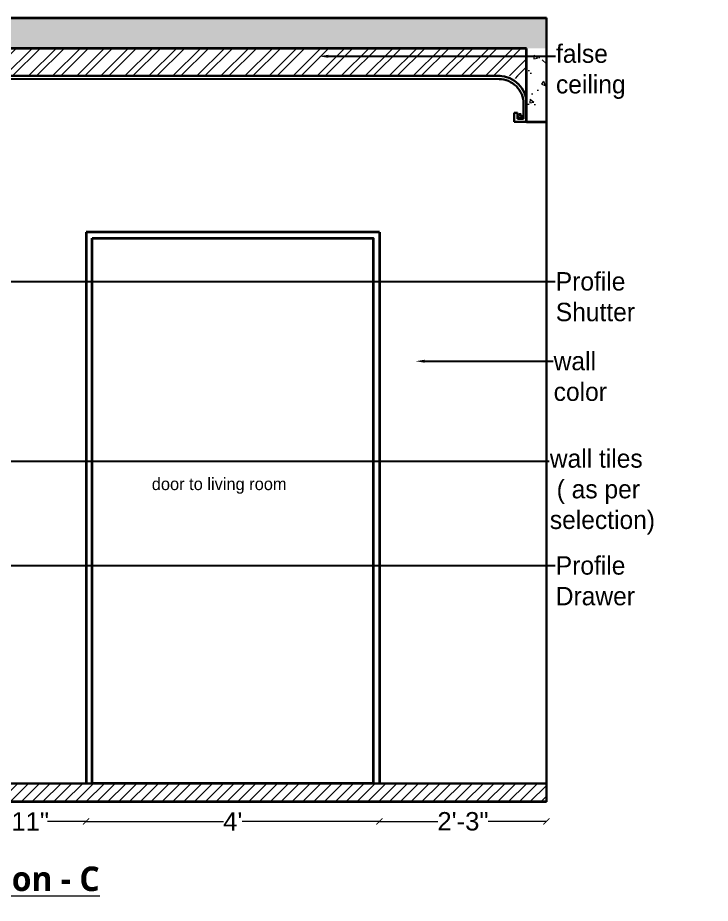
# Model space of a CAD drawing. Header units: inches. Extents: x 3324238 to 135265466, y -1036581 to 20094598.
# Drawn here: x 3356089.5 to 3356202.5, y -519178.2 to -519033.6 of the extents above; entities that cross this region are included whole.
import ezdxf
from ezdxf import colors
from ezdxf.entities.mleader import LeaderData, LeaderLine
from ezdxf.math import Vec2, Vec3

# ---------------------------------------------------------------- set-up
doc = ezdxf.new("R2010")
doc.units = ezdxf.units.IN
doc.header["$MEASUREMENT"] = 0
doc.header["$PDMODE"] = 3
doc.linetypes.add('00 . GROUND FLOOR$0$DASHED', pattern=[0.75, 0.5, -0.25])
for name, color, linetype, lineweight in [('dim05', 1, 'Continuous', 13), ('Flooring', 253, 'Continuous', 30), ('FURNITURE', 32, 'Continuous', 13), ('FURNITURE-1', 251, 'Continuous', 5), ('Labelling', 1, 'Continuous', 25), ('wall', 7, 'Continuous', 30)]:
    doc.layers.add(name, color=color, linetype=linetype, lineweight=lineweight)
doc.layers.add('FALCE CEILING', color=7, linetype='Continuous', lineweight=30, true_color=0xd1009d)
doc.layers.add('hatch', color=253, linetype='Continuous', lineweight=0, transparency=0.4)
doc.layers.add('str coll', color=6, linetype='Continuous')
doc.styles.get("Standard").update_dxf_attribs({"font": 'GOTHIC.TTF'})
doc.styles.add('The Thakors 3 inches', font='arial.ttf', dxfattribs={"height": 3})
doc.dimstyles.new('The Thakors 3 inches', dxfattribs={"dimtxt": 3, "dimasz": 1, "dimexe": 0.17999267578125, "dimexo": 0.0625, "dimgap": 0.089996337890625, "dimtad": 0, "dimzin": 0, "dimdsep": 46, "dimlunit": 4, "dimtxsty": 'The Thakors 3 inches', "dimblk": 'ARCHTICK', "dimcen": 0.089996337890625, "dimclrd": 5, "dimclre": 5, "dimclrt": 1, "dimadec": 0, "dimazin": 0, "dimtfac": 0.79998779296875, "dimtofl": 0, "dimtmove": 1, "dimatfit": 3, "dimfxl": 1, "dimtolj": 1, "dimtzin": 0, "dimlwd": 5, "dimlwe": 13, "dimarcsym": 0})
pattern_1 = [(320, (3717.112664424349, 226.9863982740208), (-0.6275213498259522, -7.172601826007535), [0.75, -8.25]), (265, (3717.112664424349, 226.9863982740208), (7.521921337000118, 1.387513336129999), [0.6, -6.6]), (10.45144445999999, (3717.060370984487, 226.3886814640136), (6.894399909686293, -5.78508846727112), [0.63740192, -7.01142112]), (316.1842, (3719.112664424349, 226.9863982740208), (-1.655192807930767, -10.67241330671572), [1.125, -12.375]), (6.635635489999989, (3718.974731354509, 226.0970308239921), (9.741186007745503, -9.346619456742285), [0.95610342, -10.5171376]), (261.18416399, (3719.112664424349, 226.9863982740208), (9.7411860026999, -9.346619450547733), [0.9, -9.90000001]), (291, (3718.612664424349, 225.9863982740208), (-4.026188906653389, -5.969070521184616), [0.75, -8.25]), (236, (3718.612664424349, 225.9863982740208), (7.25150045046853, -2.433153319215819), [0.6, -6.6]), (341.4514447399999, (3718.277148684487, 225.4889757340425), (3.225311528063537, -8.402223767299711), [0.6374019000000001, -7.01142112]), (307.5, (3717.112664424349, 226.9863982740208), (3.328938538313115, -0.1215985531729072), [0, -6.519999999999988, 0, -6.699999999999989, 0, -6.624999999999988]), (277.5, (3717.112664424349, 226.9863982740208), (3.944117118823602, -2.630695374421486), [0, -3.82, 0, -6.37, 0, -2.525]), (237.5, (3717.112664424349, 229.2163982740021), (-0.2255487173437984, -5.33822436172409), [0, -2.5, 0, -7.8, 0, -10.35]), (227.5, (3717.112664424349, 230.2163982740021), (1.001049823323176, -5.831861693423862), [0, -3.249999999999994, 0, -5.179999999999988, 0, -7.349999999999988])]

# ---------------------------------------------------------------- blocks, each defined once
blk = doc.blocks.new('_ArchTick')
at = {"color": 0, "linetype": 'ByBlock', "const_width": 0.15}
blk.add_lwpolyline([(-0.5, -0.5), (0.5, 0.5)], dxfattribs=at)
blk = doc.blocks.new('*D296')
at = {"layer": 'Defpoints', "color": 0, "lineweight": 30, "ltscale": 4, "transparency": 16777216}
for p in [(3356100.610951114, -519158.6231488102, 0.007150295241826185), (3356077.854215203, -519161.623019363, -0.0284403812038363), (3356100.610951114, -519164.7942645661)]:
    blk.add_point(p, dxfattribs=at)
at = {"layer": 'dim05', "color": 5, "lineweight": 5, "ltscale": 4, "transparency": 16777216}
for p, q in [((3356077.854215203, -519164.7942645661), (3356084.130990641, -519164.7942645661)), ((3356100.610951114, -519164.7942645661), (3356094.334175677, -519164.7942645661))]:
    blk.add_line(p, q, dxfattribs=at)
at = {"layer": 'dim05', "color": 5, "lineweight": 5, "ltscale": 4, "transparency": 16777216, "rotation": 180}
blk.add_blockref('_ArchTick', (3356077.854215203, -519164.7942645661), dxfattribs=at)
at = {"layer": 'dim05', "color": 5, "lineweight": 5, "ltscale": 4, "transparency": 16777216}
blk.add_blockref('_ArchTick', (3356100.610951114, -519164.7942645661), dxfattribs=at)
at = {"layer": 'dim05', "color": 1, "lineweight": 5, "ltscale": 4, "transparency": 16777216, "insert": (3356089.232583159, -519164.7942645661), "char_height": 3, "attachment_point": 5, "style": 'The Thakors 3 inches'}
blk.add_mtext('\\A1;1\'-11"', dxfattribs=at)
blk = doc.blocks.new('*D297')
at = {"layer": 'Defpoints', "color": 0, "lineweight": 30, "ltscale": 4, "transparency": 16777216}
for p in [(3356100.610951114, -519158.6231488102, 0.007150295241826185), (3356148.509482453, -519158.6231488102, 0.007150295240729146), (3356148.509482453, -519164.7942645661)]:
    blk.add_point(p, dxfattribs=at)
at = {"layer": 'dim05', "color": 5, "lineweight": 5, "ltscale": 4, "transparency": 16777216}
for p, q in [((3356100.610951114, -519164.7942645661), (3356123.029565603, -519164.7942645661)), ((3356148.509482453, -519164.7942645661), (3356126.090867965, -519164.7942645661))]:
    blk.add_line(p, q, dxfattribs=at)
at = {"layer": 'dim05', "color": 5, "lineweight": 5, "ltscale": 4, "transparency": 16777216, "rotation": 180}
blk.add_blockref('_ArchTick', (3356100.610951114, -519164.7942645661), dxfattribs=at)
at = {"layer": 'dim05', "color": 5, "lineweight": 5, "ltscale": 4, "transparency": 16777216}
blk.add_blockref('_ArchTick', (3356148.509482453, -519164.7942645661), dxfattribs=at)
at = {"layer": 'dim05', "color": 1, "lineweight": 5, "ltscale": 4, "transparency": 16777216, "insert": (3356124.560216784, -519164.7942645661), "char_height": 3, "attachment_point": 5, "style": 'The Thakors 3 inches'}
blk.add_mtext("\\A1;4'", dxfattribs=at)
blk = doc.blocks.new('*D299')
at = {"layer": 'Defpoints', "color": 0, "lineweight": 30, "ltscale": 4, "transparency": 16777216}
for p in [(3356148.509482453, -519161.829953026), (3356175.773596765, -519161.6231488102, 0.04768605641931729), (3356175.773596765, -519164.7942645661)]:
    blk.add_point(p, dxfattribs=at)
at = {"layer": 'dim05', "color": 5, "lineweight": 5, "ltscale": 4, "transparency": 16777216}
for p, q in [((3356148.509482453, -519164.7942645661), (3356158.038582834, -519164.7942645661)), ((3356175.773596765, -519164.7942645661), (3356166.244496384, -519164.7942645661))]:
    blk.add_line(p, q, dxfattribs=at)
at = {"layer": 'dim05', "color": 5, "lineweight": 5, "ltscale": 4, "transparency": 16777216, "rotation": 180}
blk.add_blockref('_ArchTick', (3356148.509482453, -519164.7942645661), dxfattribs=at)
at = {"layer": 'dim05', "color": 5, "lineweight": 5, "ltscale": 4, "transparency": 16777216}
blk.add_blockref('_ArchTick', (3356175.773596765, -519164.7942645661), dxfattribs=at)
at = {"layer": 'dim05', "color": 1, "lineweight": 5, "ltscale": 4, "transparency": 16777216, "insert": (3356162.141539609, -519164.7942645661), "char_height": 3, "attachment_point": 5, "style": 'The Thakors 3 inches'}
blk.add_mtext('\\A1;2\'-3"', dxfattribs=at)

msp = doc.modelspace()

# ---------------------------------------------------------------- hatches: boundary and pattern name
at = {"layer": 'FURNITURE-1', "true_color": 0x000000}
h = msp.add_hatch(dxfattribs=at)
h.set_pattern_fill('AR-CONC', color=18, angle=-90.00000000000001)
h.set_pattern_definition(pattern_1)
h.paths.add_polyline_path([(3356175.773600655, -519033.6230050249), (3356175.773600655, -519038.6230768978), (3355972.874509224, -519038.6228984912), (3355972.874515092, -519033.6226481727)])
at = {"layer": 'FURNITURE-1', "lineweight": 0}
h = msp.add_hatch(dxfattribs=at)
h.set_pattern_fill('ANSI32', color=6, scale=7.4, angle=180)
h.set_pattern_definition([(225, (3954.274725185242, 226.3267422676436), (1.96222131779267, -1.96222131779267), []), (225, (3952.966577642242, 226.3267422676436), (1.96222131779267, -1.96222131779267), [])])
h.paths.add_polyline_path([(3356172.527297781, -519038.62314881), (3356070.518311807, -519038.6231488101), (3356070.518311808, -519043.1231488101), (3356172.527297781, -519043.12314881)])
at = {"layer": 'FURNITURE-1', "true_color": 0x000000}
h = msp.add_hatch(dxfattribs=at)
h.set_pattern_fill('AR-CONC', color=18, angle=-90.00000000000001)
h.set_pattern_definition(pattern_1)
h.paths.add_polyline_path([(3356175.773600655, -519038.5352625158), (3356175.773600655, -519050.6231488102), (3356172.526857752, -519050.6231488102), (3356172.526857752, -519038.5352625158)])
at = {"layer": 'hatch'}
h = msp.add_hatch(dxfattribs=at)
h.set_pattern_fill('ANSI31', color=256, scale=10)
h.set_pattern_definition([(45, (35296.17556509003, -9966.3607563728), (-0.8838834764831844, 0.8838834764831844), [])])
h.paths.add_polyline_path([(3356175.773596765, -519158.6231488102), (3356175.773596765, -519161.6231488101), (3355981.874505333, -519161.6231488102), (3355981.874505333, -519158.6231488102)])

# ---------------------------------------------------------------- linework, layer by layer
at = {"color": 1, "lineweight": 35}
for p, q in [((3355972.874531254, -519033.6231488102, -0.146718936454558), (3356175.773600655, -519033.6231488102, -0.06136055165410989)), ((3356172.52729778, -519038.6231488102, -0.07296259950661635), (3356070.518311807, -519038.6231488101, -0.1626333112400075)), ((3356172.52729778, -519050.6231488102, -0.07296259950661635), (3356172.52729778, -519038.6231488102, -0.07296259950661635)), ((3356172.52729778, -519050.6231488102, -0.02695410676313786), (3356175.773600655, -519050.6231488102, -0.02695410676313786)), ((3356175.773596765, -519161.6231488102, -0.04196169733330529), (3355972.874505334, -519161.6231488102, -0.1035989960280423))]:
    msp.add_line(p, q, dxfattribs=at)
at = {"lineweight": 35}
for p, q in [((3356148.509482453, -519068.6231488102, -0.06630989765474844), (3356100.610951114, -519068.6231488101, -0.1084149666858438)), ((3356100.610951114, -519068.6231488101, -0.09644929351124516), (3356100.610951114, -519158.6231488102, -0.09644929351124516)), ((3356148.509482453, -519068.6231488102, -0.0964492935123422), (3356148.509482453, -519158.6231488102, -0.0964492935123422))]:
    msp.add_line(p, q, dxfattribs=at)
at = {"layer": 'FALCE CEILING', "color": 1, "linetype": '00 . GROUND FLOOR$0$DASHED', "lineweight": 30}
msp.add_circle((3356171.507222411, -519049.7341149517, -0.1366915391619403), 0.2089197255308997, dxfattribs=at)
at = {"layer": 'Flooring', "ltscale": 4}
msp.add_line((3356175.773596765, -519158.6231488102, 0.0008113845673318187), (3355981.874505333, -519158.6231488102, 0.0008113845673318187), dxfattribs=at)
at = {"layer": 'FURNITURE', "color": 3, "linetype": '00 . GROUND FLOOR$0$DASHED', "lineweight": 30}
msp.add_circle((3356171.507222411, -519049.7341149517, -0.1366915391619403), 0.3890338584333222, dxfattribs=at)
at = {"layer": 'str coll', "lineweight": 5}
msp.add_line((3356171.031896734, -519043.1230911422, -0.09435131024149905), (3356170.650233027, -519043.5274278304, -0.09435131024149905), dxfattribs=at)
at = {"layer": 'wall', "lineweight": 30}
msp.add_line((3356175.773596765, -519161.6231488102, -0.05591353233375405), (3356175.773600656, -519033.6231488103, -0.04666525481874513), dxfattribs=at)
at = {"layer": 'wall', "color": 6, "lineweight": 30, "ltscale": 0.5}
for p, q in [((3356168.193833603, -519043.1222863018, 0.180894957262252), (3356075.022005476, -519043.1232477692, -0.1686216768703162)), ((3356168.031768544, -519043.6441362774, 0.02753144743054713), (3356075.021996728, -519043.6231488104, -0.1586743596926681)), ((3356172.030572221, -519047.6107964185, 0.1029472462810533), (3356172.039689371, -519050.1231488099, -0.09501537314138568)), ((3356170.52729778, -519050.6231488102, -0.1634154024912049), (3356170.52729778, -519049.1231488102, -0.1634154024912049)), ((3356171.02729778, -519049.1231488102, -0.1408022017450577), (3356170.52729778, -519049.1231488102, -0.1634154024912049)), ((3356171.02729778, -519050.1231488101, -0.1634154024912049), (3356171.02729778, -519049.1231488102, -0.1634154024912049)), ((3356172.52729778, -519050.6231488102, -0.07296259950661635), (3356170.52729778, -519050.6231488101, -0.1634154024912049)), ((3356172.039689371, -519050.1231488101, -0.095015373162961), (3356171.02729778, -519050.1231488101, -0.1408022017450578))]:
    msp.add_line(p, q, dxfattribs=at)
at = {"layer": 'wall', "color": 6, "lineweight": 30, "ltscale": 0.5, "extrusion": (0.0008788728639498496, 0.01989464204354179, 0.999801695737934)}
for centre, radius, start, end in [((-3375805.207467153, 370349.6414992807, -7376.351111551307), 4.533829438932426, 182.6575533626091, 272.0670764051673), ((-3375805.244028595, 370349.6291557842, -7376.51496910155), 4, 182.4774186984535, 272.5299754135719)]:
    msp.add_arc(centre, radius, start, end, dxfattribs=at)

# ---------------------------------------------------------------- texts
at = {"layer": 'dim05', "lineweight": 5, "ltscale": 4, "insert": (3356058.214779397, -519176.2163834111, -0.05655525715630073), "char_height": 4, "width": 108.8607521085103, "attachment_point": 7, "bg_fill": 2}
msp.add_mtext('\\pxt11;{\\fMalgun Gothic|b1|i0|c0|p34;\\L\\C1;Wall Elevation - C}', dxfattribs=at)
at = {"layer": 'Labelling', "lineweight": 5, "insert": (3356111.343785733, -519111.3206631221, -0.1035988286457736), "char_height": 2, "width": 25.53826611023737, "attachment_point": 7, "bg_fill": 2}
msp.add_mtext('door to living room', dxfattribs=at)

# ---------------------------------------------------------------- dimensions: what is measured, and where the dimension line sits
at = {"layer": 'dim05', "lineweight": 5, "ltscale": 4}
for base, p1, p2, picture, middle in [((3356100.610951114, -519164.7942645661, -0.1035995887530713), (3356077.854215203, -519161.623019363, -0.1320399699569076), (3356100.610951114, -519158.6231488102, -0.09644929351124516), '*D296', (3356089.232583159, -519164.7942645661, -0.1035995887530713)), ((3356148.509482453, -519164.7942645661, -0.1035995887530713), (3356100.610951114, -519158.6231488102, -0.09644929351124516), (3356148.509482453, -519158.6231488102, -0.0964492935123422), '*D297', (3356124.560216784, -519164.7942645661, -0.1035995887530713)), ((3356175.773596765, -519164.7942645661, -0.1035995887530713), (3356148.509482453, -519161.829953026, -0.1035995887530713), (3356175.773596765, -519161.6231488102, -0.05591353233375405), '*D299', (3356162.141539609, -519164.7942645661, -0.1035995887530713))]:
    dim = msp.add_linear_dim(base=base, p1=p1, p2=p2, dimstyle='The Thakors 3 inches', override={"dimtxt": 32, "dimdec": 0, "dimse1": 1, "dimse2": 1}, dxfattribs=at)
    dim.commit()
    dim.dimension.update_dxf_attribs({"geometry": picture, "text_midpoint": middle})

# ---------------------------------------------------------------- leaders
at = {"layer": 'Labelling', "lineweight": 5}
ml = msp.add_multileader_mtext('Standard', dxfattribs=at)
ml.set_content('false \\Pceiling', color=256)
ml.set_leader_properties()
ml.build(insert=Vec2(0, 0))
ml.multileader.update_dxf_attribs({"arrow_head_size": 1.5})
ctx = ml.context
ctx.base_point, ctx.char_height, ctx.arrow_head_size, ctx.landing_gap_size, ctx.plane_origin = Vec3(3356177.236148742, -519039.9182378417, 0.001266081028248045), 3, 1.5, 0.09, Vec3(3356142.221876368, -519036.9236014583, 0.001266081028248045)
notes = []
notes.append((ctx, [(0, (1, 1, 0), (3356165.591454634, -519039.9182378417, 0.001266081028248045), (1, 0), 11.64469410805032, [(0, [(3356138.649105744, -519039.9183126614, 0.001266081028248045)], 0, [])])]))
ctx.mtext.insert, ctx.mtext.flow_direction = Vec3(3356177.326148742, -519037.9838394733, 0.001266081028248045), 5
ml = msp.add_multileader_mtext('Standard', dxfattribs=at)
ml.set_content('Profile \\PShutter', color=256)
ml.set_leader_properties()
ml.build(insert=Vec2(0, 0))
ml.multileader.update_dxf_attribs({"dogleg_length": 2.134232808835805, "arrow_head_size": 1.5})
ctx = ml.context
ctx.base_point, ctx.char_height, ctx.arrow_head_size, ctx.landing_gap_size, ctx.plane_origin = Vec3(3356177.204486348, -519076.6896582301, -0.1035995887530713), 3, 1.5, 0.09, Vec3(3355995.701252257, -519076.6896582301, -0.1035995887530713)
notes.append((ctx, [(0, (1, 1, 0), (3356113.110481218, -519076.6896582301, -0.1035995887530713), (1, 0), 64.09400513023138, [(0, [(3356068.47576575, -519076.6896582301, -0.1035995887530713)], 0, [])])]))
ctx.mtext.insert, ctx.mtext.flow_direction = Vec3(3356177.294486348, -519075.1519287943, -0.1035995887530713), 5
ml = msp.add_multileader_mtext('Standard', dxfattribs=at)
ml.set_content('wall \\Pcolor', color=256)
ml.set_leader_properties()
ml.build(insert=Vec2(0, 0))
ml.multileader.update_dxf_attribs({"arrow_head_size": 1.5})
ctx = ml.context
ctx.base_point, ctx.char_height, ctx.arrow_head_size, ctx.landing_gap_size, ctx.plane_origin = Vec3(3356176.859255677, -519089.6898282115, -0.05591353233375405), 3, 1.5, 0.09, Vec3(3356153.671767272, -519089.6899169427, -0.05591353233375405)
notes.append((ctx, [(0, (1, 1, 0), (3356174.725022868, -519089.6898282115, -0.05591353233375405), (1, 0), 2.134232808835805, [(0, [(3356154.417544454, -519089.6899169427, -0.05591353233375405)], 0, [])])]))
ctx.mtext.insert, ctx.mtext.flow_direction = Vec3(3356176.949255676, -519088.1612762061, -0.05591353233375405), 5
ml = msp.add_multileader_mtext('Standard', dxfattribs=at)
ml.set_content('Profile \\PDrawer', color=256)
ml.set_leader_properties()
ml.build(insert=Vec2(0, 0))
ml.multileader.update_dxf_attribs({"dogleg_length": 2.134232808835805, "arrow_head_size": 1.5})
ctx = ml.context
ctx.base_point, ctx.char_height, ctx.arrow_head_size, ctx.landing_gap_size, ctx.plane_origin = Vec3(3356177.204486348, -519123.0489038322, -0.1035995887530713), 3, 1.5, 0.09, Vec3(3355995.701252257, -519123.0489038322, -0.1035995887530713)
notes.append((ctx, [(0, (1, 1, 0), (3356113.110481218, -519123.0489038322, -0.1035995887530713), (1, 0), 64.09400513023138, [(0, [(3356068.47576575, -519123.0489038322, -0.1035995887530713)], 0, [])])]))
ctx.mtext.insert, ctx.mtext.flow_direction = Vec3(3356177.294486348, -519121.5203518267, -0.1035995887530713), 5
for ctx, leaders in notes:
    for number, flags, end, landing, length, lines in leaders:
        leader = LeaderData()
        leader.index, (leader.has_last_leader_line, leader.has_dogleg_vector, leader.attachment_direction) = number, flags
        leader.last_leader_point, leader.dogleg_vector, leader.dogleg_length = Vec3(end), Vec3(landing), length
        for number, points, colour, breaks in lines:
            line = LeaderLine()
            line.index, line.vertices, line.color, line.breaks = number, Vec3.list(points), colors.encode_raw_color(colour), breaks
            leader.lines.append(line)
        ctx.leaders.append(leader)

# ---------------------------------------------------------------- next in the draw order: linework, layer by layer
at = {"lineweight": 35, "elevation": -0.1084149574389812}
msp.add_lwpolyline([(3356101.610961632, -519069.6231488102), (3356147.509482453, -519069.6231488102), (3356147.509482453, -519158.6231488103), (3356101.610961632, -519158.6231488103)], close=True, dxfattribs=at)

# ---------------------------------------------------------------- next in the draw order: leaders
at = {"layer": 'Labelling', "lineweight": 5}
ml = msp.add_multileader_mtext('Standard', dxfattribs=at)
ml.set_content('wall tiles\\P ( as per \\Pselection)', color=256)
ml.set_leader_properties()
ml.build(insert=Vec2(0, 0))
ml.multileader.update_dxf_attribs({"dogleg_length": 2.134232808835805, "arrow_head_size": 1.5})
ctx = ml.context
ctx.base_point, ctx.char_height, ctx.arrow_head_size, ctx.landing_gap_size, ctx.plane_origin = Vec3(3356176.235870452, -519106.0008531548, -0.1035995887530713), 3, 1.5, 0.09, Vec3(3355995.701252257, -519106.0008531548, -0.1035995887530713)
notes = []
notes.append((ctx, [(0, (1, 1, 0), (3356016.631311864, -519106.0008531548, -0.1035995887530713), (1, 0), 159.6045585880056, [(0, [(3356003.374266326, -519106.0008531548, -0.1035995887530713)], 0, [])])]))
ctx.mtext.insert, ctx.mtext.flow_direction = Vec3(3356176.325870452, -519104.0664547863, -0.1035995887530713), 5
for ctx, leaders in notes:
    for number, flags, end, landing, length, lines in leaders:
        leader = LeaderData()
        leader.index, (leader.has_last_leader_line, leader.has_dogleg_vector, leader.attachment_direction) = number, flags
        leader.last_leader_point, leader.dogleg_vector, leader.dogleg_length = Vec3(end), Vec3(landing), length
        for number, points, colour, breaks in lines:
            line = LeaderLine()
            line.index, line.vertices, line.color, line.breaks = number, Vec3.list(points), colors.encode_raw_color(colour), breaks
            leader.lines.append(line)
        ctx.leaders.append(leader)

doc.saveas('drawing.dxf')
